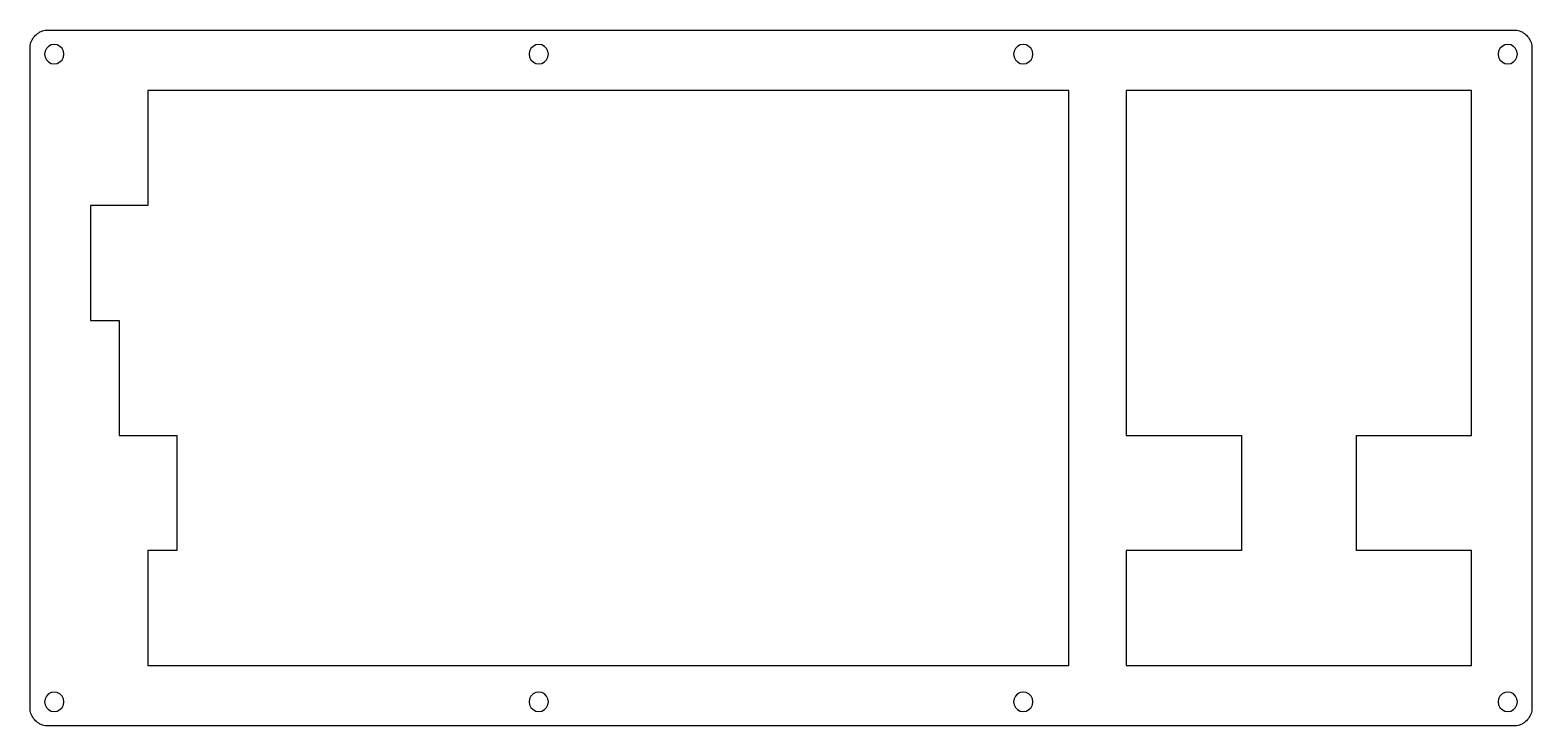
# Model space of a CAD drawing. Extents: x 0 to 249, y 0 to 115.
import ezdxf

# ---------------------------------------------------------------- set-up
doc = ezdxf.new("R2010")
doc.units = 0
doc.layers.get('0').update_dxf_attribs({"linetype": 'CONTINUOUS'})

msp = doc.modelspace()

# ---------------------------------------------------------------- linework, layer by layer
at = {"color": 0}
for p, q in [((0.813043, 114.292), (0.972894, 114.464)), ((0.972894, 114.464), (1.14515, 114.624)), ((1.14515, 114.624), (1.33119, 114.77)), ((1.33119, 114.77), (1.52687, 114.901)), ((1.52687, 114.901), (1.7322, 115.018)), ((1.7322, 115.018), (1.94579, 115.115)), ((1.94579, 115.115), (2.16628, 115.196)), ((2.16628, 115.196), (2.39365, 115.261)), ((2.39365, 115.261), (2.62516, 115.306)), ((2.62516, 115.306), (2.85943, 115.334)), ((2.85943, 115.334), (3.09507, 115.343)), ((3.09507, 115.343), (245.696, 115.342)), ((245.696, 115.342), (245.93, 115.334)), ((245.93, 115.334), (246.164, 115.306)), ((246.164, 115.306), (246.396, 115.261)), ((246.396, 115.261), (246.623, 115.196)), ((246.623, 115.196), (246.844, 115.115)), ((246.844, 115.115), (247.056, 115.018)), ((247.056, 115.018), (247.263, 114.901)), ((247.263, 114.901), (247.458, 114.77)), ((247.458, 114.77), (247.643, 114.624)), ((247.643, 114.624), (247.817, 114.464)), ((247.817, 114.464), (247.977, 114.292)), ((0.093707, 3.09232), (0.095085, 112.343)), ((0.095085, 112.343), (0.103353, 112.579)), ((0.103353, 112.579), (0.130914, 112.813)), ((0.130914, 112.813), (0.176389, 113.043)), ((0.176389, 113.043), (0.241157, 113.271)), ((0.241157, 113.271), (0.322461, 113.491)), ((0.322461, 113.491), (0.420303, 113.705)), ((0.420303, 113.705), (0.537436, 113.91)), ((0.537436, 113.91), (0.666972, 114.107)), ((0.666972, 114.107), (0.813043, 114.292)), ((2.80017, 112.284), (2.5728, 111.838)), ((3.15295, 112.637), (2.80017, 112.284)), ((3.59943, 112.864), (3.15295, 112.637)), ((4.09416, 112.944), (3.59943, 112.864)), ((4.58886, 112.864), (4.09416, 112.944)), ((5.03534, 112.637), (4.58886, 112.864)), ((5.38812, 112.284), (5.03534, 112.637)), ((5.61552, 111.838), (5.38812, 112.284)), ((82.9991, 112.284), (82.7733, 111.838)), ((83.3533, 112.637), (82.9991, 112.284)), ((83.7999, 112.864), (83.3533, 112.637)), ((84.2945, 112.944), (83.7999, 112.864)), ((84.7894, 112.864), (84.2945, 112.944)), ((85.2343, 112.637), (84.7894, 112.864)), ((85.5885, 112.284), (85.2343, 112.637)), ((85.8174, 111.838), (85.5885, 112.284)), ((163.201, 112.284), (162.972, 111.838)), ((163.555, 112.637), (163.201, 112.284)), ((164, 112.864), (163.555, 112.637)), ((164.495, 112.944), (164, 112.864)), ((164.99, 112.864), (164.495, 112.944)), ((165.436, 112.637), (164.99, 112.864)), ((165.79, 112.284), (165.436, 112.637)), ((166.017, 111.838), (165.79, 112.284)), ((243.4, 112.284), (243.174, 111.838)), ((243.754, 112.637), (243.4, 112.284)), ((244.201, 112.864), (243.754, 112.637)), ((244.695, 112.944), (244.201, 112.864)), ((245.19, 112.864), (244.695, 112.944)), ((245.635, 112.637), (245.19, 112.864)), ((245.989, 112.284), (245.635, 112.637)), ((246.217, 111.838), (245.989, 112.284)), ((247.977, 114.292), (248.123, 114.107)), ((248.123, 114.107), (248.252, 113.91)), ((248.252, 113.91), (248.369, 113.705)), ((248.369, 113.705), (248.467, 113.491)), ((248.467, 113.491), (248.549, 113.271)), ((248.549, 113.271), (248.613, 113.043)), ((248.613, 113.043), (248.659, 112.813)), ((248.659, 112.813), (248.686, 112.579)), ((248.686, 112.579), (248.696, 112.343)), ((248.696, 112.343), (248.696, 3.09232)), ((2.5728, 111.838), (2.49425, 111.344)), ((2.49425, 111.344), (2.5728, 110.848)), ((2.5728, 110.848), (2.80017, 110.403)), ((2.80017, 110.403), (3.15295, 110.05)), ((3.15295, 110.05), (3.59943, 109.821)), ((3.59943, 109.821), (4.09416, 109.741)), ((4.09416, 109.741), (4.58886, 109.821)), ((4.58886, 109.821), (5.03534, 110.05)), ((5.03534, 110.05), (5.38812, 110.403)), ((5.38812, 110.403), (5.61552, 110.848)), ((5.69542, 111.344), (5.61552, 111.838)), ((5.61552, 110.848), (5.69542, 111.344)), ((82.7733, 111.838), (82.6946, 111.344)), ((82.6946, 111.344), (82.7733, 110.848)), ((82.7733, 110.848), (82.9991, 110.403)), ((82.9991, 110.403), (83.3533, 110.05)), ((83.3533, 110.05), (83.7999, 109.821)), ((83.7999, 109.821), (84.2945, 109.741)), ((84.2945, 109.741), (84.7894, 109.821)), ((84.7894, 109.821), (85.2343, 110.05)), ((85.2343, 110.05), (85.5885, 110.403)), ((85.5885, 110.403), (85.8174, 110.848)), ((85.8943, 111.344), (85.8174, 111.838)), ((85.8174, 110.848), (85.8943, 111.344)), ((162.972, 111.838), (162.895, 111.344)), ((162.895, 111.344), (162.972, 110.848)), ((162.972, 110.848), (163.201, 110.403)), ((163.201, 110.403), (163.555, 110.05)), ((163.555, 110.05), (164, 109.821)), ((164, 109.821), (164.495, 109.741)), ((164.495, 109.741), (164.99, 109.821)), ((164.99, 109.821), (165.436, 110.05)), ((165.436, 110.05), (165.79, 110.403)), ((165.79, 110.403), (166.017, 110.848)), ((166.095, 111.344), (166.017, 111.838)), ((166.017, 110.848), (166.095, 111.344)), ((243.174, 111.838), (243.096, 111.344)), ((243.096, 111.344), (243.174, 110.848)), ((243.174, 110.848), (243.4, 110.403)), ((243.4, 110.403), (243.754, 110.05)), ((243.754, 110.05), (244.201, 109.821)), ((244.201, 109.821), (244.695, 109.741)), ((244.695, 109.741), (245.19, 109.821)), ((245.19, 109.821), (245.635, 110.05)), ((245.635, 110.05), (245.989, 110.403)), ((245.989, 110.403), (246.217, 110.848)), ((246.295, 111.344), (246.217, 111.838)), ((246.217, 110.848), (246.295, 111.344)), ((19.6178, 105.345), (19.6178, 86.294)), ((172.02, 105.345), (19.6178, 105.345)), ((172.02, 10.0941), (172.02, 105.345)), ((181.543, 105.345), (181.543, 67.2412)), ((238.695, 105.345), (181.543, 105.345)), ((238.695, 48.1912), (238.695, 105.345)), ((19.6178, 86.294), (10.0928, 86.294)), ((10.0928, 86.294), (10.0928, 67.2412)), ((10.0928, 67.2412), (14.8553, 67.2412)), ((14.8553, 67.2412), (14.8553, 48.1912)), ((181.543, 67.2412), (181.544, 67.2412)), ((181.544, 67.2412), (181.544, 48.1912)), ((14.8553, 48.1912), (24.3803, 48.1912)), ((24.3803, 48.1912), (24.3803, 29.1441)), ((181.544, 48.1912), (200.594, 48.1912)), ((200.594, 48.1912), (200.594, 29.1441)), ((219.645, 29.1441), (219.645, 48.1912)), ((219.645, 48.1912), (238.695, 48.1912)), ((24.3803, 29.1441), (19.6178, 29.1441)), ((19.6178, 29.1441), (19.6178, 10.0941)), ((200.594, 29.1441), (181.543, 29.1441)), ((181.543, 29.1441), (181.543, 10.0941)), ((238.695, 29.1441), (219.645, 29.1441)), ((238.695, 10.0941), (238.695, 29.1441)), ((19.6178, 10.0941), (172.02, 10.0941)), ((181.543, 10.0941), (238.695, 10.0941)), ((2.80017, 5.03259), (2.5728, 4.58611)), ((3.15295, 5.38674), (2.80017, 5.03259)), ((3.59943, 5.61277), (3.15295, 5.38674)), ((4.09416, 5.69129), (3.59943, 5.61277)), ((4.58886, 5.61277), (4.09416, 5.69129)), ((5.03534, 5.38674), (4.58886, 5.61277)), ((5.38812, 5.03259), (5.03534, 5.38674)), ((5.61552, 4.58611), (5.38812, 5.03259)), ((82.9991, 5.03259), (82.7733, 4.58611)), ((83.3533, 5.38674), (82.9991, 5.03259)), ((83.7999, 5.61277), (83.3533, 5.38674)), ((84.2945, 5.69129), (83.7999, 5.61277)), ((84.7894, 5.61277), (84.2945, 5.69129)), ((85.2343, 5.38674), (84.7894, 5.61277)), ((85.5885, 5.03259), (85.2343, 5.38674)), ((85.8174, 4.58611), (85.5885, 5.03259)), ((163.201, 5.03259), (162.972, 4.58611)), ((163.555, 5.38674), (163.201, 5.03259)), ((164, 5.61277), (163.555, 5.38674)), ((164.495, 5.69129), (164, 5.61277)), ((164.99, 5.61277), (164.495, 5.69129)), ((165.436, 5.38674), (164.99, 5.61277)), ((165.79, 5.03259), (165.436, 5.38674)), ((166.017, 4.58611), (165.79, 5.03259)), ((243.4, 5.03259), (243.174, 4.58611)), ((243.754, 5.38674), (243.4, 5.03259)), ((244.201, 5.61277), (243.754, 5.38674)), ((244.695, 5.69129), (244.201, 5.61277)), ((245.19, 5.61277), (244.695, 5.69129)), ((245.635, 5.38674), (245.19, 5.61277)), ((245.989, 5.03259), (245.635, 5.38674)), ((246.217, 4.58611), (245.989, 5.03259)), ((0.103353, 2.85667), (0.093707, 3.09232)), ((0.130914, 2.62241), (0.103353, 2.85667)), ((0.176389, 2.39227), (0.130914, 2.62241)), ((2.5728, 4.58611), (2.49425, 4.09279)), ((2.49425, 4.09279), (2.5728, 3.59805)), ((2.5728, 3.59805), (2.80017, 3.15157)), ((2.80017, 3.15157), (3.15295, 2.79742)), ((3.15295, 2.79742), (3.59943, 2.57004)), ((3.59943, 2.57004), (4.09416, 2.49149)), ((4.09416, 2.49149), (4.58886, 2.57004)), ((4.58886, 2.57004), (5.03534, 2.79742)), ((5.03534, 2.79742), (5.38812, 3.15157)), ((5.38812, 3.15157), (5.61552, 3.59805)), ((5.69542, 4.09279), (5.61552, 4.58611)), ((5.61552, 3.59805), (5.69542, 4.09279)), ((82.7733, 4.58611), (82.6946, 4.09279)), ((82.6946, 4.09279), (82.7733, 3.59805)), ((82.7733, 3.59805), (82.9991, 3.15157)), ((82.9991, 3.15157), (83.3533, 2.79742)), ((83.3533, 2.79742), (83.7999, 2.57004)), ((83.7999, 2.57004), (84.2945, 2.49149)), ((84.2945, 2.49149), (84.7894, 2.57004)), ((84.7894, 2.57004), (85.2343, 2.79742)), ((85.2343, 2.79742), (85.5885, 3.15157)), ((85.5885, 3.15157), (85.8174, 3.59805)), ((85.8943, 4.09279), (85.8174, 4.58611)), ((85.8174, 3.59805), (85.8943, 4.09279)), ((162.972, 4.58611), (162.895, 4.09279)), ((162.895, 4.09279), (162.972, 3.59805)), ((162.972, 3.59805), (163.201, 3.15157)), ((163.201, 3.15157), (163.555, 2.79742)), ((163.555, 2.79742), (164, 2.57004)), ((164, 2.57004), (164.495, 2.49149)), ((164.495, 2.49149), (164.99, 2.57004)), ((164.99, 2.57004), (165.436, 2.79742)), ((165.436, 2.79742), (165.79, 3.15157)), ((165.79, 3.15157), (166.017, 3.59805)), ((166.095, 4.09279), (166.017, 4.58611)), ((166.017, 3.59805), (166.095, 4.09279)), ((243.174, 4.58611), (243.096, 4.09279)), ((243.096, 4.09279), (243.174, 3.59805)), ((243.174, 3.59805), (243.4, 3.15157)), ((243.4, 3.15157), (243.754, 2.79742)), ((243.754, 2.79742), (244.201, 2.57004)), ((244.201, 2.57004), (244.695, 2.49149)), ((244.695, 2.49149), (245.19, 2.57004)), ((245.19, 2.57004), (245.635, 2.79742)), ((245.635, 2.79742), (245.989, 3.15157)), ((245.989, 3.15157), (246.217, 3.59805)), ((246.295, 4.09279), (246.217, 4.58611)), ((246.217, 3.59805), (246.295, 4.09279)), ((248.659, 2.62241), (248.613, 2.39227)), ((248.686, 2.85667), (248.659, 2.62241)), ((248.696, 3.09232), (248.686, 2.85667)), ((0.241157, 2.16352), (0.176389, 2.39227)), ((0.322461, 1.94303), (0.241157, 2.16352)), ((0.420303, 1.7322), (0.322461, 1.94303)), ((0.537436, 1.52549), (0.420303, 1.7322)), ((0.666972, 1.32843), (0.537436, 1.52549)), ((0.813043, 1.14515), (0.666972, 1.32843)), ((0.972894, 0.970139), (0.813043, 1.14515)), ((1.14515, 0.810288), (0.972894, 0.970139)), ((1.33119, 0.664214), (1.14515, 0.810288)), ((1.52687, 0.534681), (1.33119, 0.664214)), ((1.7322, 0.417544), (1.52687, 0.534681)), ((1.94579, 0.321083), (1.7322, 0.417544)), ((2.16628, 0.238401), (1.94579, 0.321083)), ((2.39365, 0.175011), (2.16628, 0.238401)), ((2.62516, 0.129536), (2.39365, 0.175011)), ((2.85943, 0.100597), (2.62516, 0.129536)), ((3.09507, 0.092329), (2.85943, 0.100597)), ((245.696, 0.090951), (3.09507, 0.092329)), ((245.93, 0.100597), (245.696, 0.090951)), ((246.164, 0.129536), (245.93, 0.100597)), ((246.396, 0.175011), (246.164, 0.129536)), ((246.623, 0.238401), (246.396, 0.175011)), ((246.844, 0.321083), (246.623, 0.238401)), ((247.056, 0.417544), (246.844, 0.321083)), ((247.263, 0.534681), (247.056, 0.417544)), ((247.458, 0.664214), (247.263, 0.534681)), ((247.643, 0.810288), (247.458, 0.664214)), ((247.817, 0.970139), (247.643, 0.810288)), ((247.977, 1.14515), (247.817, 0.970139)), ((248.123, 1.32843), (247.977, 1.14515)), ((248.252, 1.52549), (248.123, 1.32843)), ((248.369, 1.7322), (248.252, 1.52549)), ((248.467, 1.94303), (248.369, 1.7322)), ((248.549, 2.16352), (248.467, 1.94303)), ((248.613, 2.39227), (248.549, 2.16352))]:
    msp.add_line(p, q, dxfattribs=at)

doc.saveas('drawing.dxf')
